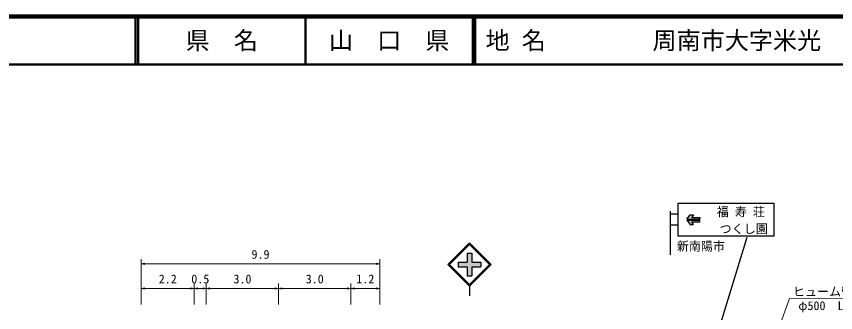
# Model space of a CAD drawing. Units: millimetres at full size, sheet at 1:1000, with parts at other scales. Extents: x 40000 to 680000, y 20000 to 380000.
# Drawn here: x 273002 to 443022, y 318440 to 380000 of the extents above; entities that cross this region are included whole.
import ezdxf
from ezdxf.enums import TextEntityAlignment as Align

# ---------------------------------------------------------------- set-up
doc = ezdxf.new("R2010")
doc.units = ezdxf.units.MM
doc.header["$LTSCALE"] = 1000
for name, color, linetype, lineweight in [('M-STR-HTXT', 7, 'Continuous', 13), ('M-STR-STRC', 7, 'Continuous', 25), ('M-TTL', 2, 'Continuous', 140), ('M-TTL-LINE', 7, 'Continuous', 50)]:
    doc.layers.add(name, color=color, linetype=linetype, lineweight=lineweight)
doc.layers.add('M-TTL-TXT', color=7, linetype='Continuous')
doc.styles.add('ＭＳ ゴシック', font='')
doc.styles.get('ＭＳ ゴシック').set_extended_font_data('MS Gothic')

# ---------------------------------------------------------------- blocks, each defined once
blk = doc.blocks.new('open_arrow')
at = {"color": 0, "linetype": 'Continuous', "lineweight": -2}
blk.add_lwpolyline([(7.5, 1.25), (0, 0), (7.5, -1.25)], dxfattribs=at)

msp = doc.modelspace()

# ---------------------------------------------------------------- hatches: boundary and pattern name
at = {"layer": 'M-STR-STRC'}
for points in [[(412171, 337842), (412840, 338779), (413521, 338779), (413151, 338204), (414834, 338204), (414835, 337843)], [(414835, 337305), (414835, 337667), (412171, 337667), (412840, 336731), (413520, 336730), (413151, 337306)], [(364685, 328943), (366546, 328943), (366546, 330803), (367546, 330803), (367546, 328943), (369405, 328943), (369405, 327943), (367546, 327943), (367545, 326083), (366545, 326083), (366546, 327943), (364685, 327943)]]:
    msp.add_hatch(color=256, dxfattribs=at).paths.add_polyline_path(points)

# ---------------------------------------------------------------- linework, layer by layer
at = {"layer": 'M-STR-HTXT'}
for p, q in [((298920, 320131), (298920, 329580)), ((348420, 328580), (298920, 328580)), ((348420, 320131), (348420, 329580)), ((309920, 323465), (298920, 323465)), ((309920, 320131), (309920, 324465)), ((312420, 323465), (309920, 323465)), ((312420, 320131), (312420, 324465)), ((327420, 323465), (312420, 323465)), ((327420, 320131), (327420, 324465)), ((342420, 323465), (327420, 323465)), ((342420, 320131), (342420, 324465)), ((348420, 323465), (342420, 323465))]:
    msp.add_line(p, q, dxfattribs=at)
msp.add_lwpolyline([(457759, 321297), (433458, 321346), (418406, 279705)], dxfattribs=at)
at = {"layer": 'M-STR-STRC'}
for p, q in [((410357, 334310), (410357, 341168)), ((410357, 341168), (430206, 341168)), ((430206, 341168), (430206, 334310)), ((408703, 339524), (408703, 330479)), ((408703, 338993), (410357, 338993)), ((412171, 337842), (412840, 338779)), ((412840, 338779), (413521, 338779)), ((413521, 338779), (413151, 338204)), ((408703, 336651), (410357, 336651)), ((412171, 337842), (414835, 337841)), ((412171, 337667), (414835, 337667)), ((412171, 337667), (412840, 336731)), ((412840, 336731), (413520, 336730)), ((413151, 338204), (414834, 338204)), ((413520, 336730), (413151, 337306)), ((413151, 337306), (414834, 337305)), ((414835, 338204), (414835, 337843)), ((414835, 337305), (414835, 337667)), ((405361, 271007), (424632, 334136)), ((430206, 334310), (410357, 334310)), ((362545, 328443), (367045, 332943)), ((362898, 328443), (367045, 332590)), ((371545, 328443), (367045, 332943)), ((371192, 328443), (367045, 332590)), ((366546, 330803), (367546, 330803)), ((366546, 330803), (366546, 328943)), ((367546, 330803), (367546, 328943)), ((362545, 328443), (367045, 323943)), ((362898, 328443), (367045, 324296)), ((364685, 328943), (364685, 327943)), ((364685, 328943), (366546, 328943)), ((367045, 324296), (371192, 328443)), ((367045, 323943), (371545, 328443)), ((367546, 328943), (369405, 328943)), ((369405, 328943), (369405, 327943)), ((364685, 327943), (366546, 327943)), ((366546, 327943), (366545, 326083)), ((367546, 327943), (367545, 326083)), ((367546, 327943), (369405, 327943)), ((366545, 326083), (367545, 326083)), ((367045, 323943), (367045, 321943))]:
    msp.add_line(p, q, dxfattribs=at)
at = {"layer": 'M-TTL'}
msp.add_line((680000, 380000), (40000, 380000), dxfattribs=at)
at = {"layer": 'M-TTL-LINE'}
for p, q in [((297750, 380000), (297750, 370000)), ((298250, 380000), (298250, 370000)), ((333000, 380000), (333000, 370000)), ((367750, 380000), (367750, 370000)), ((368250, 380000), (368250, 370000)), ((40000, 370000), (680000, 370000))]:
    msp.add_line(p, q, dxfattribs=at)

# ---------------------------------------------------------------- block references
at = {"layer": 'M-STR-HTXT', "xscale": 100, "yscale": 100}
for p in [(298920, 328580), (298920, 323465), (309920, 323465), (312420, 323465), (327420, 323465), (342420, 323465)]:
    msp.add_blockref('open_arrow', p, dxfattribs=at)
at = {"layer": 'M-STR-HTXT', "xscale": 100, "yscale": 100, "rotation": 180}
for p in [(348420, 328580), (309920, 323465), (312420, 323465), (327420, 323465), (342420, 323465), (348420, 323465)]:
    msp.add_blockref('open_arrow', p, dxfattribs=at)

# ---------------------------------------------------------------- texts
at = {"layer": 'M-STR-HTXT', "style": 'ＭＳ ゴシック'}
for s, p in [('9.9', (323670, 329080)), ('2.2', (304420, 323965)), ('0.5', (311170, 323965)), ('3.0', (319920, 323965)), ('3.0', (334920, 323965)), ('1.2', (345420, 323965))]:
    msp.add_text(s, height=1833, dxfattribs=at).set_placement(p, align=Align.BOTTOM_CENTER)
for s, p in [('ヒューム管', (434149, 321344)), ('φ500\u3000L=33.35', (435285, 318424))]:
    msp.add_text(s, height=1833, rotation=359.885, dxfattribs=at).set_placement(p, align=Align.BOTTOM_LEFT)
at = {"layer": 'M-STR-STRC', "style": 'ＭＳ ゴシック'}
for s, p in [('福 寿 荘', (423340, 339386)), ('つくし園', (423952, 335837)), ('新南陽市', (415061, 332226))]:
    msp.add_text(s, height=1833, dxfattribs=at).set_placement(p, align=Align.MIDDLE_CENTER)
at = {"layer": 'M-TTL-TXT', "style": 'ＭＳ ゴシック'}
for s, p in [('県\u3000名', (315625, 375000)), ('山\u3000口\u3000県', (350375, 375000))]:
    msp.add_text(s, height=3666, dxfattribs=at).set_placement(p, align=Align.MIDDLE_CENTER)
for s, p in [('地 名', (370380, 375000)), ('周南市大字米光', (405024, 375000))]:
    msp.add_text(s, height=3666, dxfattribs=at).set_placement(p, align=Align.MIDDLE_LEFT)

doc.saveas('drawing.dxf')
